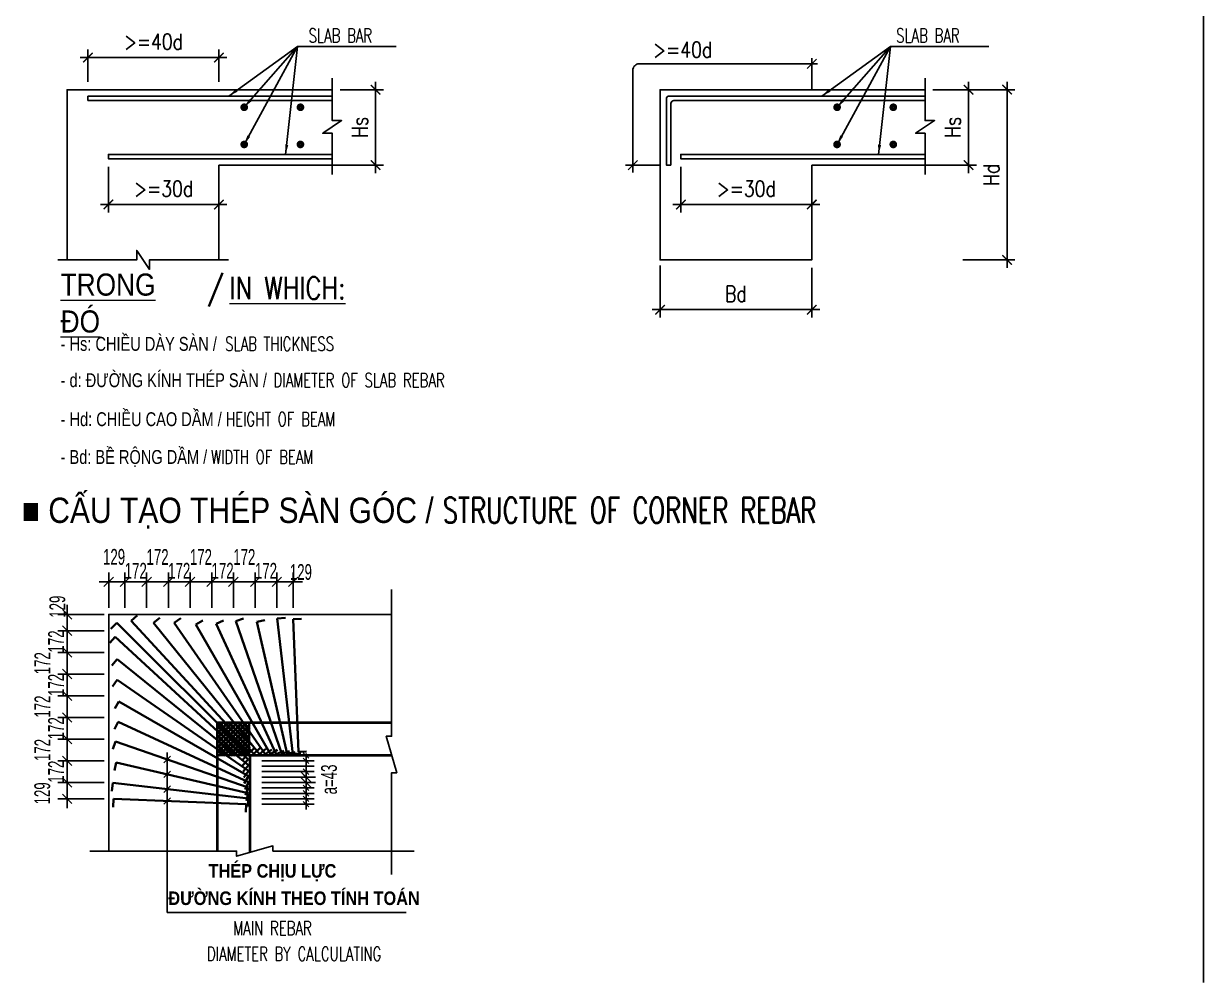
# Model space of a CAD drawing. Header units: millimetres. Extents: x 408913 to 1237273, y -191467 to -86666.
# Drawn here: x 608596 to 627254, y -186337 to -171171 of the extents above; entities that cross this region are included whole.
import ezdxf
from ezdxf.enums import TextEntityAlignment as Align

# ---------------------------------------------------------------- set-up
doc = ezdxf.new("R2010")
doc.units = ezdxf.units.MM
doc.header["$LTSCALE"] = 35
doc.header["$PDMODE"] = 3
doc.linetypes.add('DASHED2', pattern=[0.375, 0.25, -0.125])
for name, color, linetype in [('3', 2, 'Continuous'), ('9', 9, 'Continuous'), ('Concrete', 2, 'Continuous'), ('Dimension', 253, 'Continuous'), ('Leader', 6, 'Continuous'), ('Reinforcement', 4, 'Continuous'), ('STEEL', 4, 'Continuous'), ('STR.Dim_F-CL-B', 8, 'Continuous'), ('Text25', 7, 'Continuous'), ('THEP', 4, 'Continuous')]:
    doc.layers.add(name, color=color, linetype=linetype)
for name, color, linetype, lineweight in [('5', 5, 'Continuous', 40), ('7', 7, 'Continuous', 18), ('NDC_S_ENG TEXT', 2, 'Continuous', 9), ('NDC_S_REBAR', 4, 'Continuous', 35), ('NDC_S_VN TEXT', 7, 'Continuous', 9)]:
    doc.layers.add(name, color=color, linetype=linetype, lineweight=lineweight)
doc.styles.add('Arial', font='arial.ttf', dxfattribs={"width": 0.6})
doc.styles.add('AVANTH', font='')
doc.styles.add('NDC_ARIAL', font='arial.ttf', dxfattribs={"width": 0.85})
doc.styles.add('NDC_ROMANS', font='romans.shx', dxfattribs={"width": 0.8})
doc.styles.add('VN-RO', font='romans.shx', dxfattribs={"width": 0.8, "bigfont": 'vns.shx'})
doc.styles.add('VNSIMPLE', font='vnsimple.shx', dxfattribs={"width": 0.8, "bigfont": 'vns.shx'})
doc.styles.get('AVANTH').set_extended_font_data('.VnAvantH', bold=True)
doc.dimstyles.new('1-100', dxfattribs={"dimscale": 100, "dimtxt": 2.5, "dimasz": 1.5, "dimexe": 1.25, "dimexo": 1.25, "dimgap": 1.25, "dimtad": 1, "dimdec": 0, "dimzin": 1, "dimdsep": 46, "dimtxsty": 'VN-RO', "dimblk": 'ARCHTICK', "dimcen": 0.09, "dimdle": 1.25, "dimclrd": 256, "dimclre": 256, "dimclrt": 7, "dimadec": 0, "dimazin": 0, "dimtfac": 1, "dimtdec": 0, "dimtix": 1, "dimtmove": 0, "dimatfit": 3, "dimfxl": 1.25, "dimtolj": 1, "dimtzin": 1, "dimarcsym": 0})
doc.dimstyles.new('1-50', dxfattribs={"dimtxt": 250, "dimasz": 150, "dimexe": 150, "dimexo": 0, "dimgap": 50, "dimtad": 1, "dimdec": 0, "dimlfac": 0.5, "dimzin": 0, "dimdsep": 46, "dimtxsty": 'Arial', "dimblk": 'OBLIQUE', "dimcen": 0, "dimdle": 150, "dimclrd": 256, "dimclre": 256, "dimclrt": 4, "dimadec": 0, "dimazin": 0, "dimtfac": 1, "dimtdec": 0, "dimtix": 1, "dimtmove": 2, "dimatfit": 3, "dimldrblk": 'OBLIQUE', "dimfxl": 150, "dimtvp": 1, "dimtolj": 1, "dimtzin": 0, "dimarcsym": 0})

# ---------------------------------------------------------------- blocks, each defined once
blk = doc.blocks.new('_Oblique')
at = {"color": 0, "linetype": 'ByBlock', "lineweight": -2}
blk.add_line((-0.5, -0.5), (0.5, 0.5), dxfattribs=at)
blk = doc.blocks.new('*D182')
at = {"layer": '9', "linetype": 'ByBlock', "lineweight": -2, "transparency": 16777216}
for p, q in [((613062, -183089), (613062, -182939)), ((612364, -183089), (613212, -183089)), ((612364, -183175), (613212, -183175)), ((613062, -183089), (613062, -183175)), ((613062, -183175), (613062, -183325))]:
    blk.add_line(p, q, dxfattribs=at)
at = {"layer": 'DEFPOINTS', "color": 0, "linetype": 'ByBlock', "transparency": 16777216}
for p in [(612364, -183089), (612364, -183175), (613062, -183175)]:
    blk.add_point(p, dxfattribs=at)
at = {"layer": '9', "linetype": 'ByBlock', "lineweight": -2, "transparency": 16777216, "xscale": 150, "yscale": 150, "zscale": 150}
for p, rotation in [((613062, -183089), 270), ((613062, -183175), 90)]:
    blk.add_blockref('_Oblique', p, dxfattribs=dict(at, rotation=rotation))
at = {"layer": '9', "color": 4, "linetype": 'ByBlock', "transparency": 16777216, "insert": (613427, -183127), "char_height": 250, "attachment_point": 5, "rotation": 90, "style": 'Arial'}
blk.add_mtext('\\A1;{\\f.VnArial|b0|i0|c0|p34;a}=43', dxfattribs=at)
blk = doc.blocks.new('*D183')
at = {"layer": '9', "linetype": 'ByBlock', "lineweight": -2, "transparency": 16777216}
for p, q in [((609285, -180366), (609285, -180924)), ((609868, -180516), (609135, -180516)), ((609868, -180774), (609135, -180774))]:
    blk.add_line(p, q, dxfattribs=at)
at = {"layer": 'DEFPOINTS', "color": 0, "linetype": 'ByBlock', "transparency": 16777216}
for p in [(609868, -180516), (609285, -180774), (609868, -180774)]:
    blk.add_point(p, dxfattribs=at)
at = {"layer": '9', "linetype": 'ByBlock', "lineweight": -2, "transparency": 16777216, "xscale": 150, "yscale": 150, "zscale": 150}
for p, rotation in [((609285, -180516), 90), ((609285, -180774), 270)]:
    blk.add_blockref('_Oblique', p, dxfattribs=dict(at, rotation=rotation))
at = {"layer": '9', "color": 4, "linetype": 'ByBlock', "transparency": 16777216, "insert": (609131, -180394), "char_height": 250, "attachment_point": 5, "rotation": 90, "style": 'Arial'}
blk.add_mtext('\\A1;129', dxfattribs=at)
blk = doc.blocks.new('*D184')
at = {"layer": '9', "linetype": 'ByBlock', "lineweight": -2, "transparency": 16777216}
for p, q in [((609868, -180774), (609135, -180774)), ((609285, -180774), (609285, -180624)), ((609285, -180774), (609285, -181117)), ((609868, -181117), (609135, -181117)), ((609285, -181117), (609285, -181267))]:
    blk.add_line(p, q, dxfattribs=at)
at = {"layer": 'DEFPOINTS', "color": 0, "linetype": 'ByBlock', "transparency": 16777216}
for p in [(609868, -180774), (609285, -181117), (609868, -181117)]:
    blk.add_point(p, dxfattribs=at)
at = {"layer": '9', "linetype": 'ByBlock', "lineweight": -2, "transparency": 16777216, "xscale": 150, "yscale": 150, "zscale": 150}
for p, rotation in [((609285, -180774), 270), ((609285, -181117), 90)]:
    blk.add_blockref('_Oblique', p, dxfattribs=dict(at, rotation=rotation))
at = {"layer": '9', "color": 4, "linetype": 'ByBlock', "transparency": 16777216, "insert": (609109, -180945), "char_height": 250, "attachment_point": 5, "rotation": 90, "style": 'Arial'}
blk.add_mtext('\\A1;172', dxfattribs=at)
blk = doc.blocks.new('*D185')
at = {"layer": '9', "linetype": 'ByBlock', "lineweight": -2, "transparency": 16777216}
for p, q in [((609285, -180967), (609285, -181610)), ((609868, -181117), (609135, -181117)), ((609868, -181460), (609135, -181460))]:
    blk.add_line(p, q, dxfattribs=at)
at = {"layer": 'DEFPOINTS', "color": 0, "linetype": 'ByBlock', "transparency": 16777216}
for p in [(609868, -181117), (609285, -181460), (609868, -181460)]:
    blk.add_point(p, dxfattribs=at)
at = {"layer": '9', "linetype": 'ByBlock', "lineweight": -2, "transparency": 16777216, "xscale": 150, "yscale": 150, "zscale": 150}
for p, rotation in [((609285, -181117), 90), ((609285, -181460), 270)]:
    blk.add_blockref('_Oblique', p, dxfattribs=dict(at, rotation=rotation))
at = {"layer": '9', "color": 4, "linetype": 'ByBlock', "transparency": 16777216, "insert": (608892, -181288), "char_height": 250, "attachment_point": 5, "rotation": 90, "style": 'Arial'}
blk.add_mtext('\\A1;172', dxfattribs=at)
blk = doc.blocks.new('*D186')
at = {"layer": '9', "linetype": 'ByBlock', "lineweight": -2, "transparency": 16777216}
for p, q in [((609285, -181460), (609285, -181310)), ((609868, -181460), (609135, -181460)), ((609285, -181460), (609285, -181803)), ((609868, -181803), (609135, -181803)), ((609285, -181803), (609285, -181953))]:
    blk.add_line(p, q, dxfattribs=at)
at = {"layer": 'DEFPOINTS', "color": 0, "linetype": 'ByBlock', "transparency": 16777216}
for p in [(609868, -181460), (609285, -181803), (609868, -181803)]:
    blk.add_point(p, dxfattribs=at)
at = {"layer": '9', "linetype": 'ByBlock', "lineweight": -2, "transparency": 16777216, "xscale": 150, "yscale": 150, "zscale": 150}
for p, rotation in [((609285, -181460), 270), ((609285, -181803), 90)]:
    blk.add_blockref('_Oblique', p, dxfattribs=dict(at, rotation=rotation))
at = {"layer": '9', "color": 4, "linetype": 'ByBlock', "transparency": 16777216, "insert": (609109, -181631), "char_height": 250, "attachment_point": 5, "rotation": 90, "style": 'Arial'}
blk.add_mtext('\\A1;172', dxfattribs=at)
blk = doc.blocks.new('*D187')
at = {"layer": '9', "linetype": 'ByBlock', "lineweight": -2, "transparency": 16777216}
for p, q in [((609285, -181653), (609285, -182296)), ((609868, -181803), (609135, -181803)), ((609868, -182146), (609135, -182146))]:
    blk.add_line(p, q, dxfattribs=at)
at = {"layer": 'DEFPOINTS', "color": 0, "linetype": 'ByBlock', "transparency": 16777216}
for p in [(609868, -181803), (609285, -182146), (609868, -182146)]:
    blk.add_point(p, dxfattribs=at)
at = {"layer": '9', "linetype": 'ByBlock', "lineweight": -2, "transparency": 16777216, "xscale": 150, "yscale": 150, "zscale": 150}
for p, rotation in [((609285, -181803), 90), ((609285, -182146), 270)]:
    blk.add_blockref('_Oblique', p, dxfattribs=dict(at, rotation=rotation))
at = {"layer": '9', "color": 4, "linetype": 'ByBlock', "transparency": 16777216, "insert": (608892, -181974), "char_height": 250, "attachment_point": 5, "rotation": 90, "style": 'Arial'}
blk.add_mtext('\\A1;172', dxfattribs=at)
blk = doc.blocks.new('*D188')
at = {"layer": '9', "linetype": 'ByBlock', "lineweight": -2, "transparency": 16777216}
for p, q in [((609285, -182146), (609285, -181996)), ((609868, -182146), (609135, -182146)), ((609285, -182146), (609285, -182489)), ((609868, -182489), (609135, -182489)), ((609285, -182489), (609285, -182639))]:
    blk.add_line(p, q, dxfattribs=at)
at = {"layer": 'DEFPOINTS', "color": 0, "linetype": 'ByBlock', "transparency": 16777216}
for p in [(609868, -182146), (609285, -182489), (609868, -182489)]:
    blk.add_point(p, dxfattribs=at)
at = {"layer": '9', "linetype": 'ByBlock', "lineweight": -2, "transparency": 16777216, "xscale": 150, "yscale": 150, "zscale": 150}
for p, rotation in [((609285, -182146), 270), ((609285, -182489), 90)]:
    blk.add_blockref('_Oblique', p, dxfattribs=dict(at, rotation=rotation))
at = {"layer": '9', "color": 4, "linetype": 'ByBlock', "transparency": 16777216, "insert": (609109, -182317), "char_height": 250, "attachment_point": 5, "rotation": 90, "style": 'Arial'}
blk.add_mtext('\\A1;172', dxfattribs=at)
blk = doc.blocks.new('*D189')
at = {"layer": '9', "linetype": 'ByBlock', "lineweight": -2, "transparency": 16777216}
for p, q in [((609285, -182339), (609285, -182982)), ((609868, -182489), (609135, -182489)), ((609868, -182832), (609135, -182832))]:
    blk.add_line(p, q, dxfattribs=at)
at = {"layer": 'DEFPOINTS', "color": 0, "linetype": 'ByBlock', "transparency": 16777216}
for p in [(609868, -182489), (609285, -182832), (609868, -182832)]:
    blk.add_point(p, dxfattribs=at)
at = {"layer": '9', "linetype": 'ByBlock', "lineweight": -2, "transparency": 16777216, "xscale": 150, "yscale": 150, "zscale": 150}
for p, rotation in [((609285, -182489), 90), ((609285, -182832), 270)]:
    blk.add_blockref('_Oblique', p, dxfattribs=dict(at, rotation=rotation))
at = {"layer": '9', "color": 4, "linetype": 'ByBlock', "transparency": 16777216, "insert": (608892, -182661), "char_height": 250, "attachment_point": 5, "rotation": 90, "style": 'Arial'}
blk.add_mtext('\\A1;172', dxfattribs=at)
blk = doc.blocks.new('*D190')
at = {"layer": '9', "linetype": 'ByBlock', "lineweight": -2, "transparency": 16777216}
for p, q in [((609868, -182832), (609135, -182832)), ((609285, -182832), (609285, -182682)), ((609285, -182832), (609285, -183175)), ((609868, -183175), (609135, -183175)), ((609285, -183175), (609285, -183325))]:
    blk.add_line(p, q, dxfattribs=at)
at = {"layer": 'DEFPOINTS', "color": 0, "linetype": 'ByBlock', "transparency": 16777216}
for p in [(609868, -182832), (609285, -183175), (609868, -183175)]:
    blk.add_point(p, dxfattribs=at)
at = {"layer": '9', "linetype": 'ByBlock', "lineweight": -2, "transparency": 16777216, "xscale": 150, "yscale": 150, "zscale": 150}
for p, rotation in [((609285, -182832), 270), ((609285, -183175), 90)]:
    blk.add_blockref('_Oblique', p, dxfattribs=dict(at, rotation=rotation))
at = {"layer": '9', "color": 4, "linetype": 'ByBlock', "transparency": 16777216, "insert": (609109, -183004), "char_height": 250, "attachment_point": 5, "rotation": 90, "style": 'Arial'}
blk.add_mtext('\\A1;172', dxfattribs=at)
blk = doc.blocks.new('*D191')
at = {"layer": '9', "linetype": 'ByBlock', "lineweight": -2, "transparency": 16777216}
for p, q in [((609285, -183025), (609285, -183583)), ((609868, -183175), (609135, -183175)), ((609868, -183433), (609135, -183433))]:
    blk.add_line(p, q, dxfattribs=at)
at = {"layer": 'DEFPOINTS', "color": 0, "linetype": 'ByBlock', "transparency": 16777216}
for p in [(609868, -183175), (609285, -183433), (609868, -183433)]:
    blk.add_point(p, dxfattribs=at)
at = {"layer": '9', "linetype": 'ByBlock', "lineweight": -2, "transparency": 16777216, "xscale": 150, "yscale": 150, "zscale": 150}
for p, rotation in [((609285, -183175), 90), ((609285, -183433), 270)]:
    blk.add_blockref('_Oblique', p, dxfattribs=dict(at, rotation=rotation))
at = {"layer": '9', "color": 4, "linetype": 'ByBlock', "transparency": 16777216, "insert": (608892, -183347), "char_height": 250, "attachment_point": 5, "rotation": 90, "style": 'Arial'}
blk.add_mtext('\\A1;129', dxfattribs=at)
blk = doc.blocks.new('*D192')
at = {"layer": '9', "linetype": 'ByBlock', "lineweight": -2, "transparency": 16777216}
for p, q in [((612601, -180413), (612601, -179851)), ((612858, -180413), (612858, -179851)), ((613008, -180001), (612451, -180001))]:
    blk.add_line(p, q, dxfattribs=at)
at = {"layer": 'DEFPOINTS', "color": 0, "linetype": 'ByBlock', "transparency": 16777216}
for p in [(612601, -180001), (612601, -180413), (612858, -180413)]:
    blk.add_point(p, dxfattribs=at)
at = {"layer": '9', "linetype": 'ByBlock', "lineweight": -2, "transparency": 16777216, "xscale": 150, "yscale": 150, "zscale": 150, "rotation": 180}
blk.add_blockref('_Oblique', (612601, -180001), dxfattribs=at)
at = {"layer": '9', "linetype": 'ByBlock', "lineweight": -2, "transparency": 16777216, "xscale": 150, "yscale": 150, "zscale": 150}
blk.add_blockref('_Oblique', (612858, -180001), dxfattribs=at)
at = {"layer": '9', "color": 4, "linetype": 'ByBlock', "transparency": 16777216, "insert": (612981, -179847), "char_height": 250, "attachment_point": 5, "style": 'Arial'}
blk.add_mtext('\\A1;129', dxfattribs=at)
blk = doc.blocks.new('*D193')
at = {"layer": '9', "linetype": 'ByBlock', "lineweight": -2, "transparency": 16777216}
for p, q in [((612257, -180413), (612257, -179851)), ((612601, -180413), (612601, -179851)), ((612257, -180001), (612107, -180001)), ((612601, -180001), (612257, -180001)), ((612601, -180001), (612751, -180001))]:
    blk.add_line(p, q, dxfattribs=at)
at = {"layer": 'DEFPOINTS', "color": 0, "linetype": 'ByBlock', "transparency": 16777216}
for p in [(612257, -180001), (612257, -180413), (612601, -180413)]:
    blk.add_point(p, dxfattribs=at)
at = {"layer": '9', "linetype": 'ByBlock', "lineweight": -2, "transparency": 16777216, "xscale": 150, "yscale": 150, "zscale": 150}
blk.add_blockref('_Oblique', (612257, -180001), dxfattribs=at)
at = {"layer": '9', "linetype": 'ByBlock', "lineweight": -2, "transparency": 16777216, "xscale": 150, "yscale": 150, "zscale": 150, "rotation": 180}
blk.add_blockref('_Oblique', (612601, -180001), dxfattribs=at)
at = {"layer": '9', "color": 4, "linetype": 'ByBlock', "transparency": 16777216, "insert": (612429, -179826), "char_height": 250, "attachment_point": 5, "style": 'Arial'}
blk.add_mtext('\\A1;172', dxfattribs=at)
blk = doc.blocks.new('*D194')
at = {"layer": '9', "linetype": 'ByBlock', "lineweight": -2, "transparency": 16777216}
for p, q in [((611914, -180413), (611914, -179851)), ((612257, -180413), (612257, -179851)), ((612407, -180001), (611764, -180001))]:
    blk.add_line(p, q, dxfattribs=at)
at = {"layer": 'DEFPOINTS', "color": 0, "linetype": 'ByBlock', "transparency": 16777216}
for p in [(611914, -180001), (611914, -180413), (612257, -180413)]:
    blk.add_point(p, dxfattribs=at)
at = {"layer": '9', "linetype": 'ByBlock', "lineweight": -2, "transparency": 16777216, "xscale": 150, "yscale": 150, "zscale": 150, "rotation": 180}
blk.add_blockref('_Oblique', (611914, -180001), dxfattribs=at)
at = {"layer": '9', "linetype": 'ByBlock', "lineweight": -2, "transparency": 16777216, "xscale": 150, "yscale": 150, "zscale": 150}
blk.add_blockref('_Oblique', (612257, -180001), dxfattribs=at)
at = {"layer": '9', "color": 4, "linetype": 'ByBlock', "transparency": 16777216, "insert": (612086, -179608), "char_height": 250, "attachment_point": 5, "style": 'Arial'}
blk.add_mtext('\\A1;172', dxfattribs=at)
blk = doc.blocks.new('*D195')
at = {"layer": '9', "linetype": 'ByBlock', "lineweight": -2, "transparency": 16777216}
for p, q in [((611571, -180413), (611571, -179851)), ((611914, -180413), (611914, -179851)), ((611571, -180001), (611421, -180001)), ((611914, -180001), (611571, -180001)), ((611914, -180001), (612064, -180001))]:
    blk.add_line(p, q, dxfattribs=at)
at = {"layer": 'DEFPOINTS', "color": 0, "linetype": 'ByBlock', "transparency": 16777216}
for p in [(611571, -180001), (611571, -180413), (611914, -180413)]:
    blk.add_point(p, dxfattribs=at)
at = {"layer": '9', "linetype": 'ByBlock', "lineweight": -2, "transparency": 16777216, "xscale": 150, "yscale": 150, "zscale": 150}
blk.add_blockref('_Oblique', (611571, -180001), dxfattribs=at)
at = {"layer": '9', "linetype": 'ByBlock', "lineweight": -2, "transparency": 16777216, "xscale": 150, "yscale": 150, "zscale": 150, "rotation": 180}
blk.add_blockref('_Oblique', (611914, -180001), dxfattribs=at)
at = {"layer": '9', "color": 4, "linetype": 'ByBlock', "transparency": 16777216, "insert": (611743, -179826), "char_height": 250, "attachment_point": 5, "style": 'Arial'}
blk.add_mtext('\\A1;172', dxfattribs=at)
blk = doc.blocks.new('*D196')
at = {"layer": '9', "linetype": 'ByBlock', "lineweight": -2, "transparency": 16777216}
for p, q in [((611228, -180413), (611228, -179851)), ((611571, -180413), (611571, -179851)), ((611721, -180001), (611078, -180001))]:
    blk.add_line(p, q, dxfattribs=at)
at = {"layer": 'DEFPOINTS', "color": 0, "linetype": 'ByBlock', "transparency": 16777216}
for p in [(611228, -180001), (611228, -180413), (611571, -180413)]:
    blk.add_point(p, dxfattribs=at)
at = {"layer": '9', "linetype": 'ByBlock', "lineweight": -2, "transparency": 16777216, "xscale": 150, "yscale": 150, "zscale": 150, "rotation": 180}
blk.add_blockref('_Oblique', (611228, -180001), dxfattribs=at)
at = {"layer": '9', "linetype": 'ByBlock', "lineweight": -2, "transparency": 16777216, "xscale": 150, "yscale": 150, "zscale": 150}
blk.add_blockref('_Oblique', (611571, -180001), dxfattribs=at)
at = {"layer": '9', "color": 4, "linetype": 'ByBlock', "transparency": 16777216, "insert": (611400, -179608), "char_height": 250, "attachment_point": 5, "style": 'Arial'}
blk.add_mtext('\\A1;172', dxfattribs=at)
blk = doc.blocks.new('*D197')
at = {"layer": '9', "linetype": 'ByBlock', "lineweight": -2, "transparency": 16777216}
for p, q in [((610885, -180413), (610885, -179851)), ((611228, -180413), (611228, -179851)), ((610885, -180001), (610735, -180001)), ((611228, -180001), (610885, -180001)), ((611228, -180001), (611378, -180001))]:
    blk.add_line(p, q, dxfattribs=at)
at = {"layer": 'DEFPOINTS', "color": 0, "linetype": 'ByBlock', "transparency": 16777216}
for p in [(610885, -180001), (610885, -180413), (611228, -180413)]:
    blk.add_point(p, dxfattribs=at)
at = {"layer": '9', "linetype": 'ByBlock', "lineweight": -2, "transparency": 16777216, "xscale": 150, "yscale": 150, "zscale": 150}
blk.add_blockref('_Oblique', (610885, -180001), dxfattribs=at)
at = {"layer": '9', "linetype": 'ByBlock', "lineweight": -2, "transparency": 16777216, "xscale": 150, "yscale": 150, "zscale": 150, "rotation": 180}
blk.add_blockref('_Oblique', (611228, -180001), dxfattribs=at)
at = {"layer": '9', "color": 4, "linetype": 'ByBlock', "transparency": 16777216, "insert": (611057, -179826), "char_height": 250, "attachment_point": 5, "style": 'Arial'}
blk.add_mtext('\\A1;172', dxfattribs=at)
blk = doc.blocks.new('*D198')
at = {"layer": '9', "linetype": 'ByBlock', "lineweight": -2, "transparency": 16777216}
for p, q in [((610542, -180413), (610542, -179851)), ((610885, -180413), (610885, -179851)), ((611035, -180001), (610392, -180001))]:
    blk.add_line(p, q, dxfattribs=at)
at = {"layer": 'DEFPOINTS', "color": 0, "linetype": 'ByBlock', "transparency": 16777216}
for p in [(610542, -180001), (610542, -180413), (610885, -180413)]:
    blk.add_point(p, dxfattribs=at)
at = {"layer": '9', "linetype": 'ByBlock', "lineweight": -2, "transparency": 16777216, "xscale": 150, "yscale": 150, "zscale": 150, "rotation": 180}
blk.add_blockref('_Oblique', (610542, -180001), dxfattribs=at)
at = {"layer": '9', "linetype": 'ByBlock', "lineweight": -2, "transparency": 16777216, "xscale": 150, "yscale": 150, "zscale": 150}
blk.add_blockref('_Oblique', (610885, -180001), dxfattribs=at)
at = {"layer": '9', "color": 4, "linetype": 'ByBlock', "transparency": 16777216, "insert": (610714, -179608), "char_height": 250, "attachment_point": 5, "style": 'Arial'}
blk.add_mtext('\\A1;172', dxfattribs=at)
blk = doc.blocks.new('*D199')
at = {"layer": '9', "linetype": 'ByBlock', "lineweight": -2, "transparency": 16777216}
for p, q in [((610199, -180413), (610199, -179851)), ((610542, -180413), (610542, -179851)), ((610199, -180001), (610049, -180001)), ((610542, -180001), (610199, -180001)), ((610542, -180001), (610692, -180001))]:
    blk.add_line(p, q, dxfattribs=at)
at = {"layer": 'DEFPOINTS', "color": 0, "linetype": 'ByBlock', "transparency": 16777216}
for p in [(610199, -180001), (610199, -180413), (610542, -180413)]:
    blk.add_point(p, dxfattribs=at)
at = {"layer": '9', "linetype": 'ByBlock', "lineweight": -2, "transparency": 16777216, "xscale": 150, "yscale": 150, "zscale": 150}
blk.add_blockref('_Oblique', (610199, -180001), dxfattribs=at)
at = {"layer": '9', "linetype": 'ByBlock', "lineweight": -2, "transparency": 16777216, "xscale": 150, "yscale": 150, "zscale": 150, "rotation": 180}
blk.add_blockref('_Oblique', (610542, -180001), dxfattribs=at)
at = {"layer": '9', "color": 4, "linetype": 'ByBlock', "transparency": 16777216, "insert": (610370, -179826), "char_height": 250, "attachment_point": 5, "style": 'Arial'}
blk.add_mtext('\\A1;172', dxfattribs=at)
blk = doc.blocks.new('*D200')
at = {"layer": '9', "linetype": 'ByBlock', "lineweight": -2, "transparency": 16777216}
for p, q in [((609942, -180413), (609942, -179851)), ((610199, -180413), (610199, -179851)), ((610349, -180001), (609792, -180001))]:
    blk.add_line(p, q, dxfattribs=at)
at = {"layer": 'DEFPOINTS', "color": 0, "linetype": 'ByBlock', "transparency": 16777216}
for p in [(609942, -180001), (609942, -180413), (610199, -180413)]:
    blk.add_point(p, dxfattribs=at)
at = {"layer": '9', "linetype": 'ByBlock', "lineweight": -2, "transparency": 16777216, "xscale": 150, "yscale": 150, "zscale": 150, "rotation": 180}
blk.add_blockref('_Oblique', (609942, -180001), dxfattribs=at)
at = {"layer": '9', "linetype": 'ByBlock', "lineweight": -2, "transparency": 16777216, "xscale": 150, "yscale": 150, "zscale": 150}
blk.add_blockref('_Oblique', (610199, -180001), dxfattribs=at)
at = {"layer": '9', "color": 4, "linetype": 'ByBlock', "transparency": 16777216, "insert": (610027, -179608), "char_height": 250, "attachment_point": 5, "style": 'Arial'}
blk.add_mtext('\\A1;129', dxfattribs=at)
blk = doc.blocks.new('Rebar')
at = {"layer": 'STEEL', "const_width": 7.25}
blk.add_lwpolyline([(-4, 0, 1), (4, 0, 1)], format="xyb", close=True, dxfattribs=at)
blk = doc.blocks.new('_ArchTick')
at = {"color": 0, "linetype": 'ByBlock', "const_width": 0.15}
blk.add_lwpolyline([(-0.5, -0.5), (0.5, 0.5)], dxfattribs=at)
blk = doc.blocks.new('*D291')
at = {"layer": 'DEFPOINTS', "color": 0, "transparency": 16777216}
for p in [(613476, -172217), (611856, -173410), (614163, -173410)]:
    blk.add_point(p, dxfattribs=at)
at = {"layer": 'Dimension', "lineweight": -2, "transparency": 16777216}
for p, q in [((614163, -172092), (614163, -173535)), ((613601, -172217), (614288, -172217)), ((613463, -173410), (614288, -173410))]:
    blk.add_line(p, q, dxfattribs=at)
at = {"layer": 'Dimension', "lineweight": -2, "transparency": 16777216, "xscale": 150, "yscale": 150, "zscale": 150}
for p, rotation in [((614163, -172217), 90), ((614163, -173410), 270)]:
    blk.add_blockref('_ArchTick', p, dxfattribs=dict(at, rotation=rotation))
at = {"layer": 'Dimension', "color": 7, "transparency": 16777216, "insert": (613913, -172813), "char_height": 250, "attachment_point": 5, "rotation": 90, "style": 'VN-RO'}
blk.add_mtext('\\A1;Hs', dxfattribs=at)
blk = doc.blocks.new('*D292')
at = {"layer": 'DEFPOINTS', "color": 0, "transparency": 16777216}
for p in [(609937, -173310), (611685, -173410), (611685, -174033)]:
    blk.add_point(p, dxfattribs=at)
at = {"layer": 'Dimension', "lineweight": -2, "transparency": 16777216}
for p, q in [((609937, -173435), (609937, -174158)), ((611685, -173535), (611685, -174158)), ((609812, -174033), (611810, -174033))]:
    blk.add_line(p, q, dxfattribs=at)
at = {"layer": 'Dimension', "lineweight": -2, "transparency": 16777216, "xscale": 150, "yscale": 150, "zscale": 150, "rotation": 180}
blk.add_blockref('_ArchTick', (609937, -174033), dxfattribs=at)
at = {"layer": 'Dimension', "lineweight": -2, "transparency": 16777216, "xscale": 150, "yscale": 150, "zscale": 150}
blk.add_blockref('_ArchTick', (611685, -174033), dxfattribs=at)
at = {"layer": 'Dimension', "color": 7, "transparency": 16777216, "insert": (610811, -173783), "char_height": 250, "attachment_point": 5, "style": 'VN-RO'}
blk.add_mtext('\\A1;>=30d', dxfattribs=at)
blk = doc.blocks.new('*D293')
at = {"layer": 'DEFPOINTS', "color": 0, "transparency": 16777216}
for p in [(618661, -173410), (621061, -174910), (621061, -175696)]:
    blk.add_point(p, dxfattribs=at)
at = {"layer": 'Dimension', "lineweight": -2, "transparency": 16777216}
for p, q in [((618661, -174996), (618661, -175821)), ((621061, -175035), (621061, -175821)), ((618536, -175696), (621186, -175696))]:
    blk.add_line(p, q, dxfattribs=at)
at = {"layer": 'Dimension', "lineweight": -2, "transparency": 16777216, "xscale": 150, "yscale": 150, "zscale": 150, "rotation": 180}
blk.add_blockref('_ArchTick', (618661, -175696), dxfattribs=at)
at = {"layer": 'Dimension', "lineweight": -2, "transparency": 16777216, "xscale": 150, "yscale": 150, "zscale": 150}
blk.add_blockref('_ArchTick', (621061, -175696), dxfattribs=at)
at = {"layer": 'Dimension', "color": 7, "transparency": 16777216, "insert": (619861, -175446), "char_height": 250, "attachment_point": 5, "style": 'VN-RO'}
blk.add_mtext('\\A1;Bd', dxfattribs=at)
blk = doc.blocks.new('*D294')
at = {"layer": 'DEFPOINTS', "color": 0, "transparency": 16777216}
for p in [(622852, -172217), (621232, -173410), (623539, -173410)]:
    blk.add_point(p, dxfattribs=at)
at = {"layer": 'Dimension', "lineweight": -2, "transparency": 16777216}
for p, q in [((623539, -172092), (623539, -173535)), ((622977, -172217), (623664, -172217)), ((622839, -173410), (623664, -173410))]:
    blk.add_line(p, q, dxfattribs=at)
at = {"layer": 'Dimension', "lineweight": -2, "transparency": 16777216, "xscale": 150, "yscale": 150, "zscale": 150}
for p, rotation in [((623539, -172217), 90), ((623539, -173410), 270)]:
    blk.add_blockref('_ArchTick', p, dxfattribs=dict(at, rotation=rotation))
at = {"layer": 'Dimension', "color": 7, "transparency": 16777216, "insert": (623289, -172813), "char_height": 250, "attachment_point": 5, "rotation": 90, "style": 'VN-RO'}
blk.add_mtext('\\A1;Hs', dxfattribs=at)
blk = doc.blocks.new('*D295')
at = {"layer": 'DEFPOINTS', "color": 0, "transparency": 16777216}
for p in [(622852, -172217), (620121, -174910), (624149, -174910)]:
    blk.add_point(p, dxfattribs=at)
at = {"layer": 'Dimension', "lineweight": -2, "transparency": 16777216}
for p, q in [((624149, -172092), (624149, -175035)), ((623449, -172217), (624274, -172217)), ((623449, -174910), (624274, -174910))]:
    blk.add_line(p, q, dxfattribs=at)
at = {"layer": 'Dimension', "lineweight": -2, "transparency": 16777216, "xscale": 150, "yscale": 150, "zscale": 150}
for p, rotation in [((624149, -172217), 90), ((624149, -174910), 270)]:
    blk.add_blockref('_ArchTick', p, dxfattribs=dict(at, rotation=rotation))
at = {"layer": 'Dimension', "color": 7, "transparency": 16777216, "insert": (623899, -173563), "char_height": 250, "attachment_point": 5, "rotation": 90, "style": 'VN-RO'}
blk.add_mtext('\\A1;Hd', dxfattribs=at)
blk = doc.blocks.new('*D296')
at = {"layer": 'DEFPOINTS', "color": 0, "transparency": 16777216}
for p in [(618990, -173310), (621061, -173410), (621061, -174033)]:
    blk.add_point(p, dxfattribs=at)
at = {"layer": 'Dimension', "lineweight": -2, "transparency": 16777216}
for p, q in [((618990, -173435), (618990, -174158)), ((621061, -173535), (621061, -174158)), ((618865, -174033), (621186, -174033))]:
    blk.add_line(p, q, dxfattribs=at)
at = {"layer": 'Dimension', "lineweight": -2, "transparency": 16777216, "xscale": 150, "yscale": 150, "zscale": 150, "rotation": 180}
blk.add_blockref('_ArchTick', (618990, -174033), dxfattribs=at)
at = {"layer": 'Dimension', "lineweight": -2, "transparency": 16777216, "xscale": 150, "yscale": 150, "zscale": 150}
blk.add_blockref('_ArchTick', (621061, -174033), dxfattribs=at)
at = {"layer": 'Dimension', "color": 7, "transparency": 16777216, "insert": (620025, -173783), "char_height": 250, "attachment_point": 5, "style": 'VN-RO'}
blk.add_mtext('\\A1;>=30d', dxfattribs=at)
blk = doc.blocks.new('*D297')
at = {"layer": 'DEFPOINTS', "color": 0, "transparency": 16777216}
for p in [(611685, -171708), (609614, -172217), (611685, -172217)]:
    blk.add_point(p, dxfattribs=at)
at = {"layer": 'Dimension', "lineweight": -2, "transparency": 16777216}
for p, q in [((609614, -172092), (609614, -171583)), ((611685, -172092), (611685, -171583)), ((609489, -171708), (611810, -171708))]:
    blk.add_line(p, q, dxfattribs=at)
at = {"layer": 'Dimension', "lineweight": -2, "transparency": 16777216, "xscale": 150, "yscale": 150, "zscale": 150, "rotation": 180}
blk.add_blockref('_ArchTick', (609614, -171708), dxfattribs=at)
at = {"layer": 'Dimension', "lineweight": -2, "transparency": 16777216, "xscale": 150, "yscale": 150, "zscale": 150}
blk.add_blockref('_ArchTick', (611685, -171708), dxfattribs=at)
at = {"layer": 'Dimension', "color": 7, "transparency": 16777216, "insert": (610649, -171458), "char_height": 250, "attachment_point": 5, "style": 'VN-RO'}
blk.add_mtext('\\A1;>=40d', dxfattribs=at)

msp = doc.modelspace()

# ---------------------------------------------------------------- hatches: boundary and pattern name
at = {"layer": '5', "linetype": 'ByBlock'}
h = msp.add_hatch(dxfattribs=at)
h.set_pattern_fill('ANSI37', color=256, scale=428.867077, style=0)
h.set_pattern_definition([(45, (291330.33, 27668.07), (-37.906852, 37.906852), []), (135, (291330.33, 27668.07), (-37.906852, -37.906852), [])])
h.paths.add_polyline_path([(611657.1, -182746.3), (612171.7, -182746.3), (612171.7, -182231.7), (611657.1, -182231.7)])

# ---------------------------------------------------------------- linework, layer by layer
at = {"layer": '3', "linetype": 'ByBlock'}
msp.add_lwpolyline([(614414.8, -180516.2), (609941.6, -180516.2), (609941.6, -184260.5)], dxfattribs=at)
at = {"layer": '5', "color": 6, "linetype": 'DASHED2', "ltscale": 1000}
for p, q in [((612171.7, -182746.3), (612171.7, -184283.3)), ((614418.7, -182746.3), (612171.7, -182746.3))]:
    msp.add_line(p, q, dxfattribs=at)
msp.add_lwpolyline([(614414.8, -182231.7), (611657.1, -182231.7), (611657.1, -184260.5)], dxfattribs=at)
at = {"layer": '7', "linetype": 'ByBlock'}
msp.add_lwpolyline([(611657.1, -182746.3), (612171.7, -182746.3), (612171.7, -182231.7), (611657.1, -182231.7)], close=True, dxfattribs=at)
at = {"layer": '9', "linetype": 'ByBlock'}
for p, q in [((610868.5, -185230.9), (610868.5, -182701.4)), ((612171.7, -182746.3), (612171.7, -182832.1)), ((612171.7, -182746.3), (612257.5, -182746.3)), ((612363.7, -182832.1), (613190.6, -182832.1)), ((613062, -182717.6), (613062, -183599.7)), ((612363.7, -182917.9), (613190.6, -182917.9)), ((612363.7, -183003.7), (613190.6, -183003.7)), ((612363.7, -183089.4), (613190.6, -183089.4)), ((612363.7, -183175.2), (613190.6, -183175.2)), ((612363.7, -183261), (613190.6, -183261)), ((612363.7, -183346.8), (613190.6, -183346.8)), ((612363.7, -183432.5), (613190.6, -183432.5)), ((612363.7, -183518.3), (613190.6, -183518.3)), ((610868.5, -185230.9), (614645.6, -185230.9))]:
    msp.add_line(p, q, dxfattribs=at)
at = {"layer": '9', "color": 9}
for points in [[(614414.8, -180122.6), (614414.8, -182444.8), (614332.4, -182444.8), (614497.1, -183020.4), (614414.8, -183020.4), (614414.8, -184629.5)], [(609641.5, -184260.5), (611963.7, -184260.5), (611963.7, -184342.8), (612539.3, -184178.2), (612539.3, -184260.5), (614773.3, -184260.5)]]:
    msp.add_lwpolyline(points, dxfattribs=at)
at = {"layer": 'Concrete'}
for p, q in [((611684.8, -173409.6), (613476, -173409.6)), ((621060.7, -173409.6), (622851.9, -173409.6))]:
    msp.add_line(p, q, dxfattribs=at)
at = {"layer": 'Concrete', "elevation": 0}
for points in [[(609284.8, -174909.6), (609284.8, -172216.7), (613476, -172216.7)], [(621060.7, -173409.6), (621060.7, -174909.6), (618660.7, -174909.6), (618660.7, -172216.7), (622851.9, -172216.7)], [(611684.8, -173409.6), (611684.8, -174909.6)]]:
    msp.add_lwpolyline(points, dxfattribs=at)
at = {"layer": 'Dimension'}
for p, q in [((621060.7, -172216.7), (621060.7, -171720.6)), ((618660.7, -173409.6), (618112.8, -173409.6))]:
    msp.add_line(p, q, dxfattribs=at)
at = {"layer": 'Dimension', "elevation": 0}
msp.add_lwpolyline([(618231.3, -173525.1), (618231.3, -171908, -0.4142136), (618331.3, -171808), (621150.8, -171808)], format="xyb", dxfattribs=at)
at = {"layer": 'Dimension', "const_width": 20, "elevation": 0}
for points in [[(620985.7, -171883), (621135.7, -171733)], [(618156.3, -173484.6), (618306.3, -173334.6)]]:
    msp.add_lwpolyline(points, dxfattribs=at)
at = {"layer": 'Leader'}
for points in [[(612930, -171531.8), (614486.6, -171531.8)], [(622305.9, -171531.8), (623862.5, -171531.8)]]:
    msp.add_lwpolyline(points, dxfattribs=at)
at = {"layer": 'Leader', "elevation": 0}
for points in [[(613476, -172034.5), (613476, -172705.3), (613626, -172705.3), (613326, -172905.3), (613476, -172905.3), (613476, -173559.6)], [(622851.9, -172034.5), (622851.9, -172705.3), (623001.9, -172705.3), (622701.9, -172905.3), (622851.9, -172905.3), (622851.9, -173559.6)], [(609134.8, -174909.6), (610384.8, -174909.6), (610384.8, -174759.6), (610584.8, -175059.6), (610584.8, -174909.6), (611834.8, -174909.6)]]:
    msp.add_lwpolyline(points, dxfattribs=at)
at = {"layer": 'NDC_S_REBAR', "linetype": 'ByBlock'}
for p, q in [((610295.1, -180620.4), (610389.6, -180533.2)), ((610649.5, -180649.3), (610749.5, -180568.4)), ((610977.1, -180649.2), (611082.9, -180576)), ((611951.5, -180623.6), (612073.1, -180581.5)), ((612285.1, -180635.9), (612410.5, -180607)), ((612608.3, -180583), (612736.1, -180568.2)), ((612855.5, -182725.5), (612608.3, -180583)), ((612860.8, -180591.3), (612989.3, -180586.4)), ((612941.5, -182689.9), (612860.8, -180591.3)), ((610072.3, -180647), (609976.5, -180742.8)), ((610072.3, -180647), (612149.6, -182724.3)), ((612234.9, -182721.9), (610295.1, -180620.4)), ((612326.5, -182725.6), (610649.5, -180649.3)), ((612415.4, -182726.7), (610977.1, -180649.2)), ((611320.1, -180675.5), (611431.5, -180611.2)), ((612502.5, -182725), (611320.1, -180675.5)), ((611639.6, -180664.3), (611756.4, -180610.4)), ((612592.6, -182729.1), (611639.6, -180664.3)), ((612677.4, -182720.4), (611951.5, -180623.6)), ((612766.7, -182722.8), (612285.1, -180635.9)), ((610045.8, -180869.7), (609958.5, -180964.3)), ((612147.2, -182809.5), (610045.8, -180869.7)), ((610074.6, -181224.1), (609993.8, -181324.2)), ((612151, -182901.1), (610074.6, -181224.1)), ((610074.6, -181551.8), (610001.3, -181657.6)), ((612152.1, -182990.1), (610074.6, -181551.8)), ((610100.8, -181894.7), (610036.5, -182006.2)), ((612150.4, -183077.1), (610100.8, -181894.7)), ((610089.6, -182214.3), (610035.7, -182331.1)), ((612154.5, -183167.3), (610089.6, -182214.3)), ((610048.9, -182526.2), (610006.9, -182647.8)), ((612145.8, -183252), (610048.9, -182526.2)), ((612149.6, -182724.3), (612245.4, -182628.5)), ((612234.9, -182721.9), (612329.4, -182634.6)), ((612326.5, -182725.6), (612426.6, -182644.8)), ((612415.4, -182726.7), (612521.2, -182653.5)), ((612502.5, -182725), (612613.9, -182660.7)), ((612149.6, -182724.3), (612053.8, -182820.1)), ((612147.2, -182809.5), (612060, -182904.1)), ((612592.6, -182729.1), (612709.4, -182675.2)), ((612677.4, -182720.4), (612798.9, -182678.3)), ((612766.7, -182722.8), (612892.1, -182693.9)), ((612855.5, -182725.5), (612979.3, -182711.3)), ((612941.5, -182689.9), (613070.1, -182685)), ((610061.3, -182859.7), (610032.3, -182985.1)), ((612148.2, -183341.3), (610061.3, -182859.7)), ((612151, -182901.1), (612070.1, -183001.2)), ((612152.1, -182990.1), (612078.8, -183095.8)), ((610008.3, -183182.9), (609993.6, -183310.7)), ((612150.9, -183430.1), (610008.3, -183182.9)), ((612150.4, -183077.1), (612086.1, -183188.6)), ((612154.5, -183167.3), (612100.6, -183284.1)), ((612145.8, -183252), (612103.7, -183373.6)), ((612148.2, -183341.3), (612119.3, -183466.7)), ((610016.7, -183435.4), (610011.7, -183564)), ((612115.3, -183516.1), (610016.7, -183435.4)), ((612115.3, -183516.1), (612110.3, -183644.7)), ((612150.9, -183430.1), (612136.6, -183554))]:
    msp.add_line(p, q, dxfattribs=at)
at = {"layer": 'Reinforcement'}
msp.add_line((609613.7, -172386.7), (609613.7, -172316.7), dxfattribs=at)
at = {"layer": 'Reinforcement', "elevation": 0}
for points in [[(613476, -172316.7), (609613.7, -172316.7)], [(609613.7, -172386.7), (613476, -172386.7)], [(613476, -173309.6), (609936.9, -173309.6), (609936.9, -173239.6), (613476, -173239.6)], [(622851.9, -173309.6), (618989.5, -173309.6), (618989.5, -173239.6), (622851.9, -173239.6)]]:
    msp.add_lwpolyline(points, dxfattribs=at)
msp.add_lwpolyline([(622851.9, -172316.7), (618810.7, -172316.7, 0.4142136), (618760.7, -172366.7), (618760.7, -173409.6), (618830.7, -173409.6), (618830.7, -172436.7, -0.4142136), (618880.7, -172386.7), (622851.9, -172386.7)], format="xyb", dxfattribs=at)
at = {"layer": 'STR.Dim_F-CL-B'}
msp.add_line((627253.8, -130337.2), (627253.8, -186337.2), dxfattribs=at)
at = {"layer": 'THEP', "color": 7}
for p, q in [((610815.5, -182861.6), (610921.5, -182758.1)), ((610815.5, -183097.7), (610921.5, -182994.3)), ((610815.5, -183333.9), (610921.5, -183230.4)), ((610815.5, -183519.9), (610921.5, -183416.5))]:
    msp.add_line(p, q, dxfattribs=at)

# ---------------------------------------------------------------- block references
at = {"layer": '9', "color": 9, "linetype": 'ByBlock', "xscale": 85.77341539911801, "yscale": 85.77341539911801, "zscale": 85.77341539911801, "rotation": 270}
for p in [(613062, -182746.3), (613062, -182832.1), (613062, -183003.7), (613062, -183089.4), (613062, -183175.2), (613062, -183261), (613062, -183346.8), (613062, -183432.5), (613062, -183518.3)]:
    msp.add_blockref('_Oblique', p, dxfattribs=at)
at = {"layer": 'STEEL', "yscale": 7.999999999999123}
for p, xscale, zscale, rotation in [((612084.8, -172494.8), -7.999999999999123, 7.999999999999125, 270.0003079354769), ((612973.9, -172494.8), -7.999999999999123, 7.999999999999125, 270.0003079354769), ((621460.7, -172494.8), -7.999999999999123, 7.999999999999125, 270.0003079354769), ((622349.8, -172494.8), -7.999999999999123, 7.999999999999125, 270.0003079354769), ((612084.8, -173082.6), 7.999999999999123, 7.999999999999123, 269.9996920645231), ((612973.9, -173082.6), 7.999999999999123, 7.999999999999123, 269.9996920645231), ((621460.7, -173082.6), 7.999999999999123, 7.999999999999123, 269.9996920645231), ((622349.8, -173082.6), 7.999999999999123, 7.999999999999123, 269.9996920645231)]:
    msp.add_blockref('Rebar', p, dxfattribs=dict(at, xscale=xscale, zscale=zscale, rotation=rotation))

# ---------------------------------------------------------------- texts
at = {"layer": 'NDC_S_ENG TEXT', "style": 'NDC_ROMANS', "width": 0.7}
for s, height, p in [('SLAB BAR', 220, (613103.6, -171469.5)), ('SLAB BAR', 220, (622394.2, -171469.5)), ('STRUCTURE OF CORNER REBAR', 400, (615224.6, -179069.7))]:
    msp.add_text(s, height=height, dxfattribs=at).set_placement(p)
for s, p in [('SLAB THICKNESS', (611783.3, -176237.2)), ('DIAMETER OF SLAB REBAR', (612547.7, -176811.8)), ('HEIGHT OF BEAM', (611796, -177428.8)), ('WIDTH OF BEAM', (611559.7, -178026.5))]:
    msp.add_text(s, height=220, dxfattribs=at).set_placement(p, align=Align.MIDDLE_LEFT)
for s, p in [('MAIN REBAR', (612531.3, -185479.9)), ('DIAMETER BY CALCULATING', (612873.5, -185886.3))]:
    msp.add_text(s, height=220, dxfattribs=at).set_placement(p, align=Align.MIDDLE)
at = {"layer": 'NDC_S_ENG TEXT', "insert": (611153.2, -175178.8), "char_height": 350, "width": 3847.443, "attachment_point": 1, "style": 'NDC_ROMANS'}
msp.add_mtext('\\pi-1050,l1400,t700;/^I{\\LIN WHICH:}', dxfattribs=at)
at = {"layer": 'NDC_S_VN TEXT', "style": 'NDC_ARIAL', "width": 0.75}
for s, p in [('- Hs: CHIỀU DÀY SÀN /', (609181.5, -176237.2)), ('- d: ĐƯỜNG KÍNH THÉP SÀN /', (609181.5, -176811.8)), ('- Hd: CHIỀU CAO DẦM /', (609181.5, -177428.8)), ('- Bd: BỀ RỘNG DẦM /', (609181.5, -178026.5))]:
    msp.add_text(s, height=220, dxfattribs=at).set_placement(p, align=Align.MIDDLE_LEFT)
at = {"layer": 'NDC_S_VN TEXT', "style": 'NDC_ARIAL', "width": 0.85}
msp.add_text('■ CẤU TẠO THÉP SÀN GÓC /', height=400, dxfattribs=at).set_placement((608567.4, -179069.7))
at = {"layer": 'NDC_S_VN TEXT', "color": 0, "style": 'AVANTH', "width": 0.9}
for s, p in [('thÐp chÞu lùc', (612531.3, -184570.1)), ('®\xadêng kÝnh theo tÝnh to¸n', (612873.5, -184976.4))]:
    msp.add_text(s, height=214.434, dxfattribs=at).set_placement(p, align=Align.MIDDLE)
at = {"layer": 'NDC_S_VN TEXT', "insert": (609181.5, -175124.3), "char_height": 350, "width": 0.85, "attachment_point": 1, "style": 'NDC_ARIAL'}
msp.add_mtext('{\\LTRONG ĐÓ}', dxfattribs=at)
at = {"layer": 'Text25', "style": 'VNSIMPLE', "width": 0.8}
msp.add_text('>=40d', height=250, rotation=359.99969, dxfattribs=at).set_placement((618552, -171784.5), align=Align.BOTTOM_LEFT)

# ---------------------------------------------------------------- dimensions: what is measured, and where the dimension line sits
at = {"layer": '9', "linetype": 'ByBlock'}
for base, p1, p2, angle, picture, middle in [((609941.6, -180001.1), (610198.9, -180412.6), (609941.6, -180412.6), 180, '*D200', (610027.4, -179608.3)), ((610542, -180001.1), (610885.1, -180412.6), (610542, -180412.6), 180, '*D198', (610713.5, -179608.3)), ((611228.2, -180001.1), (611571.3, -180412.6), (611228.2, -180412.6), 180, '*D196', (611399.7, -179608.3)), ((611914.4, -180001.1), (612257.5, -180412.6), (611914.4, -180412.6), 180, '*D194', (612085.9, -179608.3)), ((612600.6, -180001.1), (612857.9, -180412.6), (612600.6, -180412.6), 180, '*D192', (612980.5, -179847.3)), ((609284.8, -180773.6), (609868.1, -180516.2), (609868.1, -180773.6), 270, '*D183', (609131.1, -180393.6)), ((609284.8, -181459.7), (609868.1, -181116.6), (609868.1, -181459.7), 270, '*D185', (608892, -181288.2)), ((609284.8, -182145.9), (609868.1, -181802.8), (609868.1, -182145.9), 270, '*D187', (608892, -181974.4)), ((609284.8, -182832.1), (609868.1, -182489), (609868.1, -182832.1), 270, '*D189', (608892, -182660.6)), ((609284.8, -183432.5), (609868.1, -183175.2), (609868.1, -183432.5), 270, '*D191', (608892, -183346.8))]:
    dim = msp.add_linear_dim(base=base, p1=p1, p2=p2, angle=angle, dimstyle='1-50', dxfattribs=at)
    dim.commit()
    dim.dimension.update_dxf_attribs({"geometry": picture, "text_midpoint": middle, "dimtype": 161})
for p1, p2, distance, picture, middle in [((610542, -180412.6), (610198.9, -180412.6), -411.5, '*D199', (610370.5, -179825.6)), ((611228.2, -180412.6), (610885.1, -180412.6), -411.5, '*D197', (611056.6, -179825.6)), ((611914.4, -180412.6), (611571.3, -180412.6), -411.5, '*D195', (611742.8, -179825.6)), ((612600.6, -180412.6), (612257.5, -180412.6), -411.5, '*D193', (612429, -179825.6)), ((609868.1033, -180773.5532), (609868.1033, -181116.6468), -583.2626, '*D184', (609109.3291, -180945.1)), ((609868.1, -181459.7), (609868.1, -181802.8), -583.3, '*D186', (609109.3, -181631.3)), ((609868.1, -182145.9), (609868.1, -182489), -583.3, '*D188', (609109.3, -182317.5)), ((609868.1, -182832.1), (609868.1, -183175.2), -583.3, '*D190', (609109.3, -183003.7))]:
    dim = msp.add_aligned_dim(p1=p1, p2=p2, distance=distance, dimstyle='1-50', dxfattribs=at)
    dim.commit()
    dim.dimension.update_dxf_attribs({"geometry": picture, "text_midpoint": middle})
dim = msp.add_linear_dim(base=(613062, -183175.2), p1=(612363.7, -183089.4), p2=(612363.7, -183175.2), angle=270, text='{\\f.VnArial|b0|i0|c0|p34;a}=<>', dimstyle='1-50', dxfattribs=at)
dim.commit()
dim.dimension.update_dxf_attribs({"geometry": '*D182', "text_midpoint": (613426.7, -183127.3), "dimtype": 161})
at = {"layer": 'Dimension'}
for base, p1, p2, text, override, picture, middle in [((611684.8, -171708), (609613.7, -172216.7), (611684.8, -172216.7), '>=40d', {"dimtmove": 1, "dimfxl": 7, "dimfxlon": 1}, '*D297', (610649.3, -171458)), ((611684.8, -174032.6), (609936.9, -173309.6), (611684.8, -173409.6), '>=30d', {"dimtmove": 1, "dimfxl": 7, "dimfxlon": 1}, '*D292', (610810.8, -173782.6)), ((621060.7, -174032.6), (618989.5, -173309.6), (621060.7, -173409.6), '>=30d', {"dimtmove": 1, "dimfxl": 7, "dimfxlon": 1}, '*D296', (620025.1, -173782.6)), ((621060.7, -175695.5), (618660.7, -173409.6), (621060.7, -174909.6), 'Bd', {"dimscale": 100, "dimtmove": 1, "dimfxl": 7, "dimfxlon": 1}, '*D293', (619860.7, -175445.5))]:
    dim = msp.add_linear_dim(base=base, p1=p1, p2=p2, text=text, dimstyle='1-100', override=override, dxfattribs=at)
    dim.commit()
    dim.dimension.update_dxf_attribs({"geometry": picture, "text_midpoint": middle})
for base, p1, p2, text, override, picture, middle in [((614163.4, -173409.6), (613476, -172216.7), (611855.8, -173409.6), 'Hs', {"dimscale": 100, "dimtmove": 1, "dimfxl": 7, "dimfxlon": 1}, '*D291', (613913.4, -172813.2)), ((624149.4, -174909.6), (622851.9, -172216.7), (620121.3, -174909.6), 'Hd', {"dimtmove": 1, "dimfxl": 7, "dimfxlon": 1}, '*D295', (623899.4, -173563.2)), ((623539.2, -173409.6), (622851.9, -172216.7), (621231.6, -173409.6), 'Hs', {"dimscale": 100, "dimtmove": 1, "dimfxl": 7, "dimfxlon": 1}, '*D294', (623289.2, -172813.2))]:
    dim = msp.add_linear_dim(base=base, p1=p1, p2=p2, angle=90, text=text, dimstyle='1-100', override=override, dxfattribs=at)
    dim.commit()
    dim.dimension.update_dxf_attribs({"geometry": picture, "text_midpoint": middle})

# ---------------------------------------------------------------- leaders
at = {"layer": 'Leader'}
for points in [[(611843.4, -172316.7), (612930, -171531.8)], [(612084.8, -172494.8), (612930, -171531.8)], [(612084.8, -173082.6), (612930, -171531.8)], [(612740.4, -173239.6), (612930, -171531.8)], [(621219.2, -172316.7), (622305.9, -171531.8)], [(621460.7, -172494.8), (622305.9, -171531.8)], [(621460.7, -173082.6), (622305.9, -171531.8)], [(622116.3, -173239.6), (622305.9, -171531.8)]]:
    msp.add_leader(points, dimstyle='1-100', override={"dimgap": 1.25, "dimtad": 0}, dxfattribs=at)

doc.saveas('drawing.dxf')
